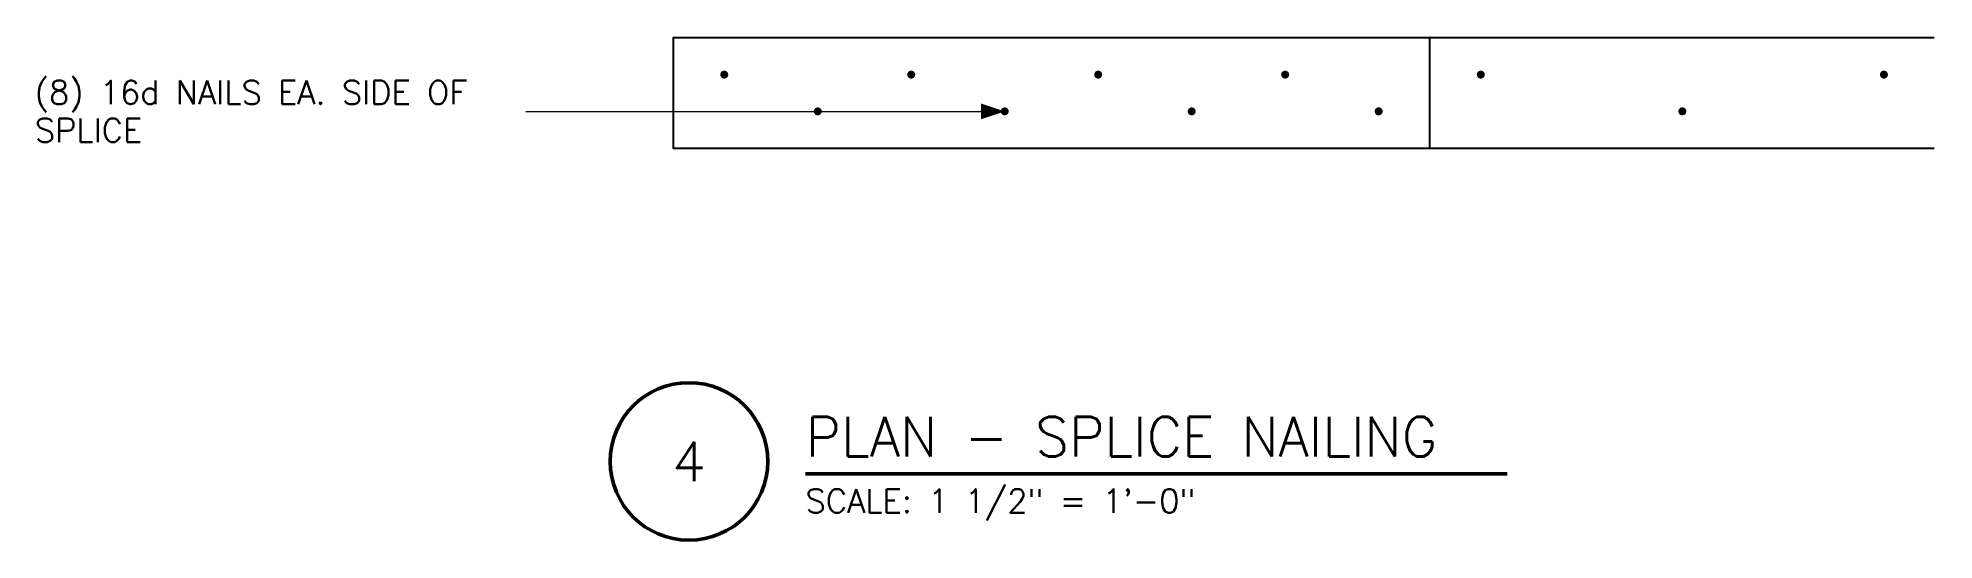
# Model space of a CAD drawing. Header units: inches. Extents: x -20.2 to 40, y -14.2 to 1.8.
import ezdxf
from ezdxf.enums import TextEntityAlignment as Align

# ---------------------------------------------------------------- set-up
doc = ezdxf.new("R2010")
doc.units = ezdxf.units.IN
doc.header["$MEASUREMENT"] = 0
for name, color, linetype, lineweight in [('S-ANNO-NOTE', 7, 'CONTINUOUS', 18), ('S-ANNO-TTLB', 7, 'CONTINUOUS', 50), ('S-DETL-BYND', 7, 'CONTINUOUS', 25), ('S-DETL-STL', 7, 'CONTINUOUS', 35)]:
    doc.layers.add(name, color=color, linetype=linetype, lineweight=lineweight)
doc.styles.add('KERF', font='romans.shx')

msp = doc.modelspace()

# ---------------------------------------------------------------- hatches: boundary and pattern name
at = {"layer": 'S-ANNO-NOTE', "lineweight": 50}
msp.add_hatch(color=256, dxfattribs=at).paths.add_polyline_path([(10.517143, -0.583333), (9.767143, -0.333333), (9.767143, -0.833333)])
at = {"layer": 'S-DETL-STL', "lineweight": 50}
for points in [[(1.748, 0.583333, 1), (1.492, 0.583333, 1)], [(7.679429, 0.583333, 1), (7.423429, 0.583333, 1)], [(13.610857, 0.583333, 1), (13.354857, 0.583333, 1)], [(19.542286, 0.583333, 1), (19.286286, 0.583333, 1)], [(25.748, 0.583333, 1), (25.492, 0.583333, 1)], [(38.536571, 0.583333, 1), (38.280571, 0.583333, 1)], [(4.713714, -0.583333, 1), (4.457714, -0.583333, 1)], [(10.645143, -0.583333, 1), (10.389143, -0.583333, 1)], [(16.576571, -0.583333, 1), (16.320571, -0.583333, 1)], [(22.508, -0.583333, 1), (22.252, -0.583333, 1)], [(32.142286, -0.583333, 1), (31.886286, -0.583333, 1)]]:
    msp.add_hatch(color=256, dxfattribs=at).paths.add_polyline_path(points)

# ---------------------------------------------------------------- linework, layer by layer
at = {"layer": 'S-ANNO-NOTE', "lineweight": 18}
msp.add_lwpolyline([(-4.68, -0.583333), (-3.68, -0.583333), (9.767143, -0.583333)], dxfattribs=at)
at = {"layer": 'S-ANNO-TTLB', "lineweight": 50}
msp.add_lwpolyline([(-2, -11.7, 1), (3, -11.7, 1)], format="xyb", close=True, dxfattribs=at)
msp.add_lwpolyline([(4.2, -12.1), (26.461905, -12.1)], dxfattribs=at)
at = {"layer": 'S-DETL-BYND', "lineweight": 25}
for points in [[(8, 1.75), (0, 1.75), (0, -1.75), (8, -1.75)], [(9.5, 1.75), (8, 1.75)], [(24, 1.75), (9.5, 1.75)], [(25.5, 1.75), (24, 1.75)], [(24, -1.75), (24, 1.75)], [(40, 1.75), (25.5, 1.75)], [(8, -1.75), (9.5, -1.75)], [(9.5, -1.75), (24, -1.75)], [(24, -1.75), (25.5, -1.75)], [(25.5, -1.75), (40, -1.75)]]:
    msp.add_lwpolyline(points, dxfattribs=at)

# ---------------------------------------------------------------- texts
at = {"layer": 'S-ANNO-NOTE', "lineweight": 18, "style": 'KERF'}
for s, p in [('(8) 16d NAILS EA. SIDE OF', (-20.25, -0.358333)), ('SPLICE', (-20.25, -1.558333))]:
    msp.add_text(s, height=0.75, dxfattribs=at).set_placement(p)
at = {"layer": 'S-ANNO-TTLB', "lineweight": 50, "style": 'KERF'}
msp.add_text('PLAN - SPLICE NAILING', height=1.25, dxfattribs=at).set_placement((4.2, -11.54))
msp.add_text('4', height=1.25, dxfattribs=at).set_placement((0.5, -11.7), align=Align.MIDDLE_CENTER)
at = {"layer": 'S-ANNO-TTLB', "lineweight": 18, "style": 'KERF'}
msp.add_text('SCALE: 1 1/2" = 1\'-0"', height=0.75, dxfattribs=at).set_placement((4.2, -13.33))

doc.saveas('drawing.dxf')
